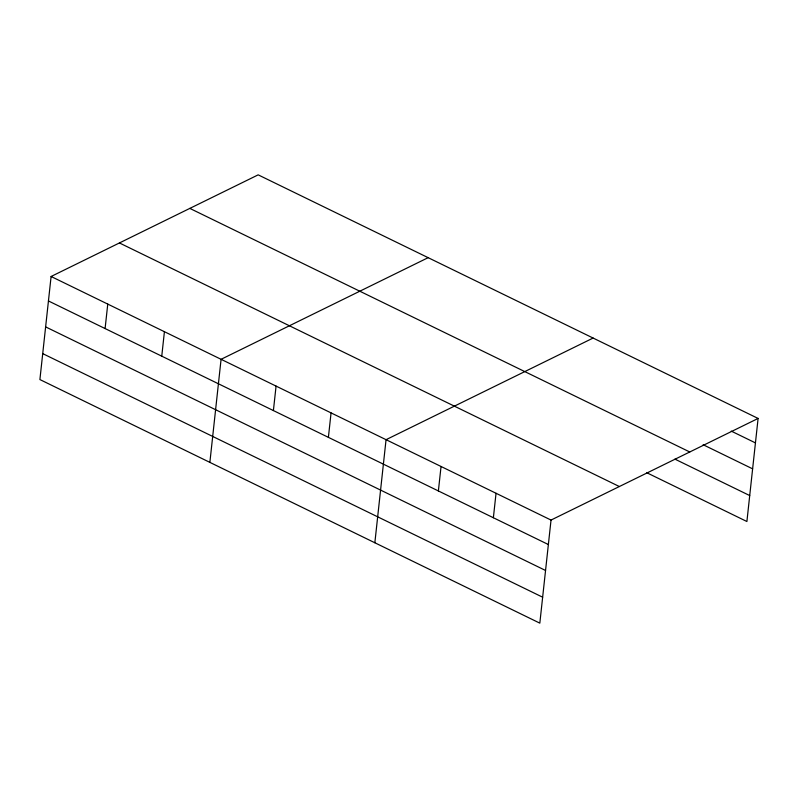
<?xml version="1.0" encoding="UTF-8"?>
<svg xmlns="http://www.w3.org/2000/svg" width="798" height="798" viewBox="0 0 798 798"><rect width="100%" height="100%" fill="white"/><g stroke="black" fill="none" stroke-linecap="round" stroke-linejoin="round"><path stroke-width="1.2" d="M758.1 418.441L258.173 174.852L51.102 276.487L39.9 379.559L539.827 623.148L551.029 520.067L758.1 418.441L746.898 521.513L646.819 472.745M105.097 328.557L107.76 304.098M161.755 356.167L164.418 331.699M209.874 462.381L221.076 359.309L428.147 257.674M273.405 410.561L276.068 386.102M328.397 437.354L331.06 412.895M374.851 542.76L386.052 439.688L593.123 338.053M438.381 490.95L441.045 466.481M493.373 517.742L496.037 493.274M731.247 431.11L755.447 442.9M703.128 444.725L752.624 468.845M189.834 208.398L689.761 451.977M674.928 459.129L749.721 495.568M119.431 242.951L619.358 486.531M51.102 276.487L551.029 520.067M48.439 300.956L548.366 544.535M45.626 326.891L545.553 570.47M42.723 353.624L542.65 597.203"/></g></svg>
